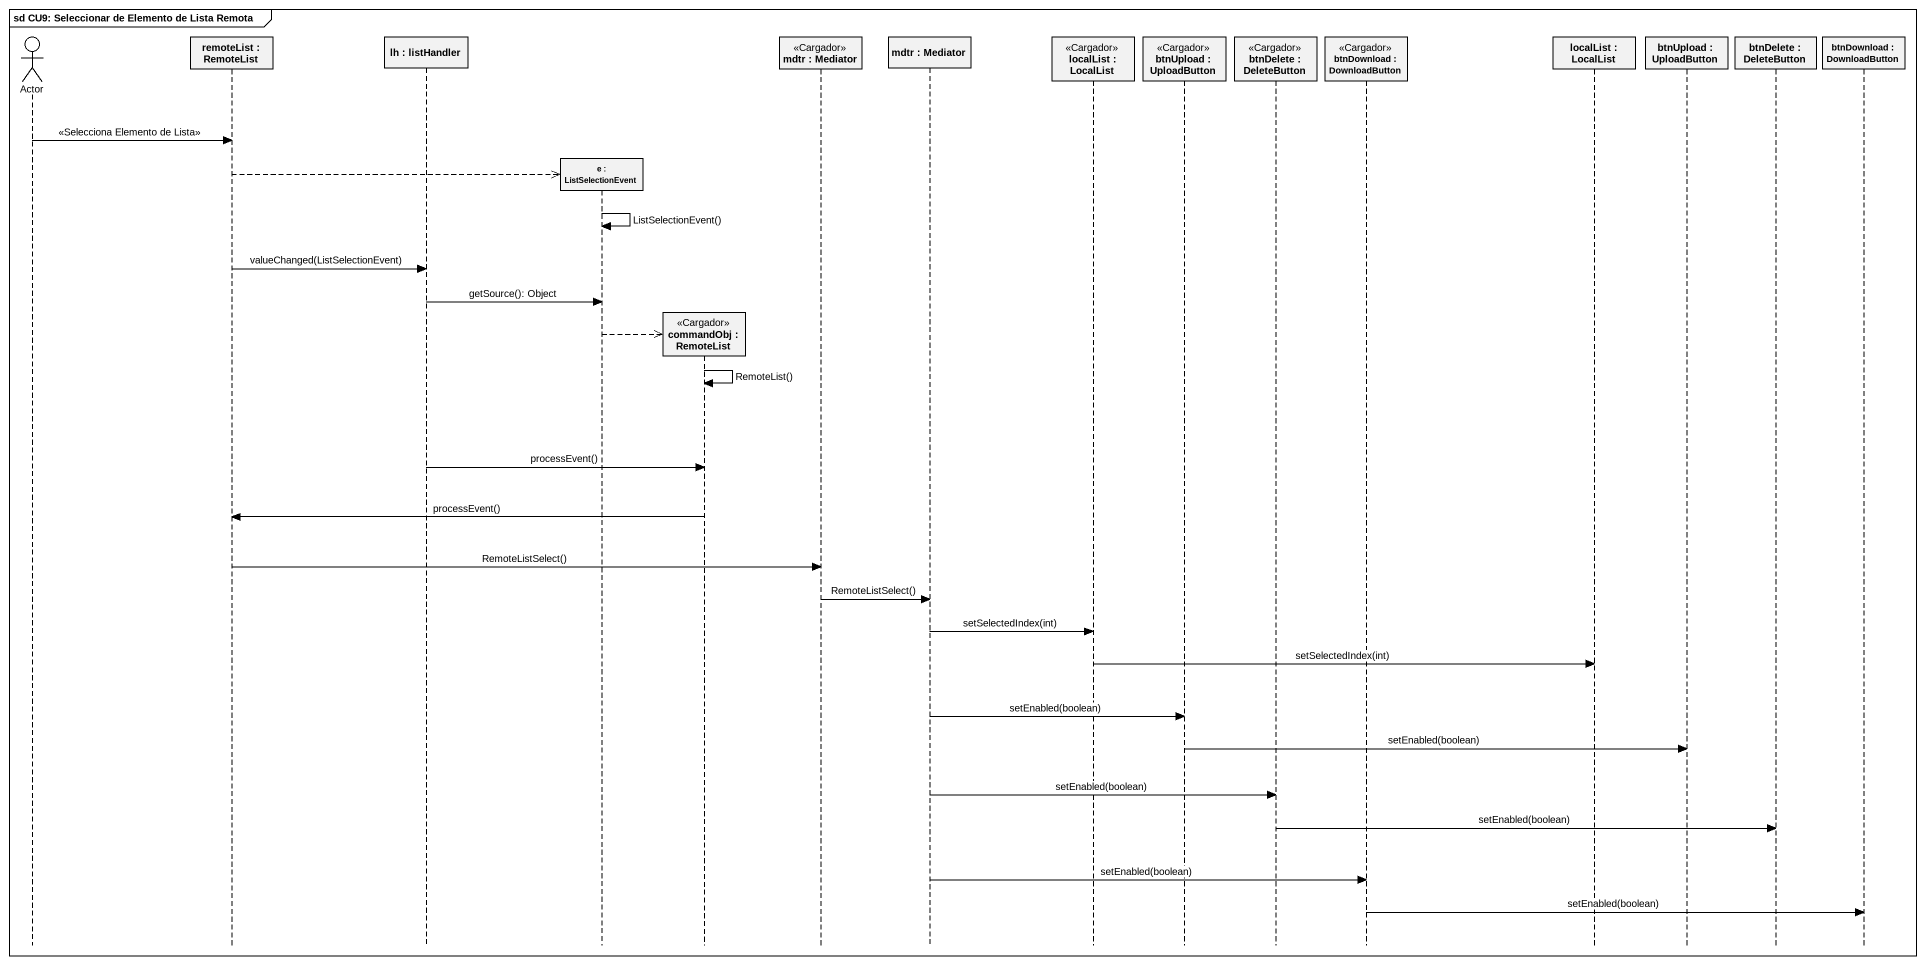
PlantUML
@startuml
mainframe sd CU9: Seleccionar de Elemento de Lista Remota
hide footbox
actor "Actor" as Actor_
participant "remoteList : RemoteList" as remoteList
participant "lh : listHandler" as lh
participant "e : ListSelectionEvent" as e
participant "commandObj : RemoteList" as commandObj <<Cargador>>
participant "mdtr : Mediator" as mdtr <<Cargador>>
participant "mdtr : Mediator" as mdtr_2
participant "localList : LocalList" as localList <<Cargador>>
participant "btnUpload : UploadButton" as btnUpload <<Cargador>>
participant "btnDelete : DeleteButton" as btnDelete <<Cargador>>
participant "btnDownload : DownloadButton" as btnDownload <<Cargador>>
participant "localList : LocalList" as localList_2
participant "btnUpload : UploadButton" as btnUpload_2
participant "btnDelete : DeleteButton" as btnDelete_2
participant "btnDownload : DownloadButton" as btnDownload_2

Actor_ -> remoteList : <<Selecciona Elemento de Lista>>
remoteList -->> e **
e -> e : ListSelectionEvent()
remoteList -> lh : valueChanged(ListSelectionEvent)
lh -> e : getSource(): Object
e -->> commandObj **
commandObj -> commandObj : RemoteList()
lh -> commandObj : processEvent()
commandObj -> remoteList : processEvent()
remoteList -> mdtr : RemoteListSelect()
mdtr -> mdtr_2 : RemoteListSelect()
mdtr_2 -> localList : setSelectedIndex(int)
localList -> localList_2 : setSelectedIndex(int)
mdtr_2 -> btnUpload : setEnabled(boolean)
btnUpload -> btnUpload_2 : setEnabled(boolean)
mdtr_2 -> btnDelete : setEnabled(boolean)
btnDelete -> btnDelete_2 : setEnabled(boolean)
mdtr_2 -> btnDownload : setEnabled(boolean)
btnDownload -> btnDownload_2 : setEnabled(boolean)
@enduml
